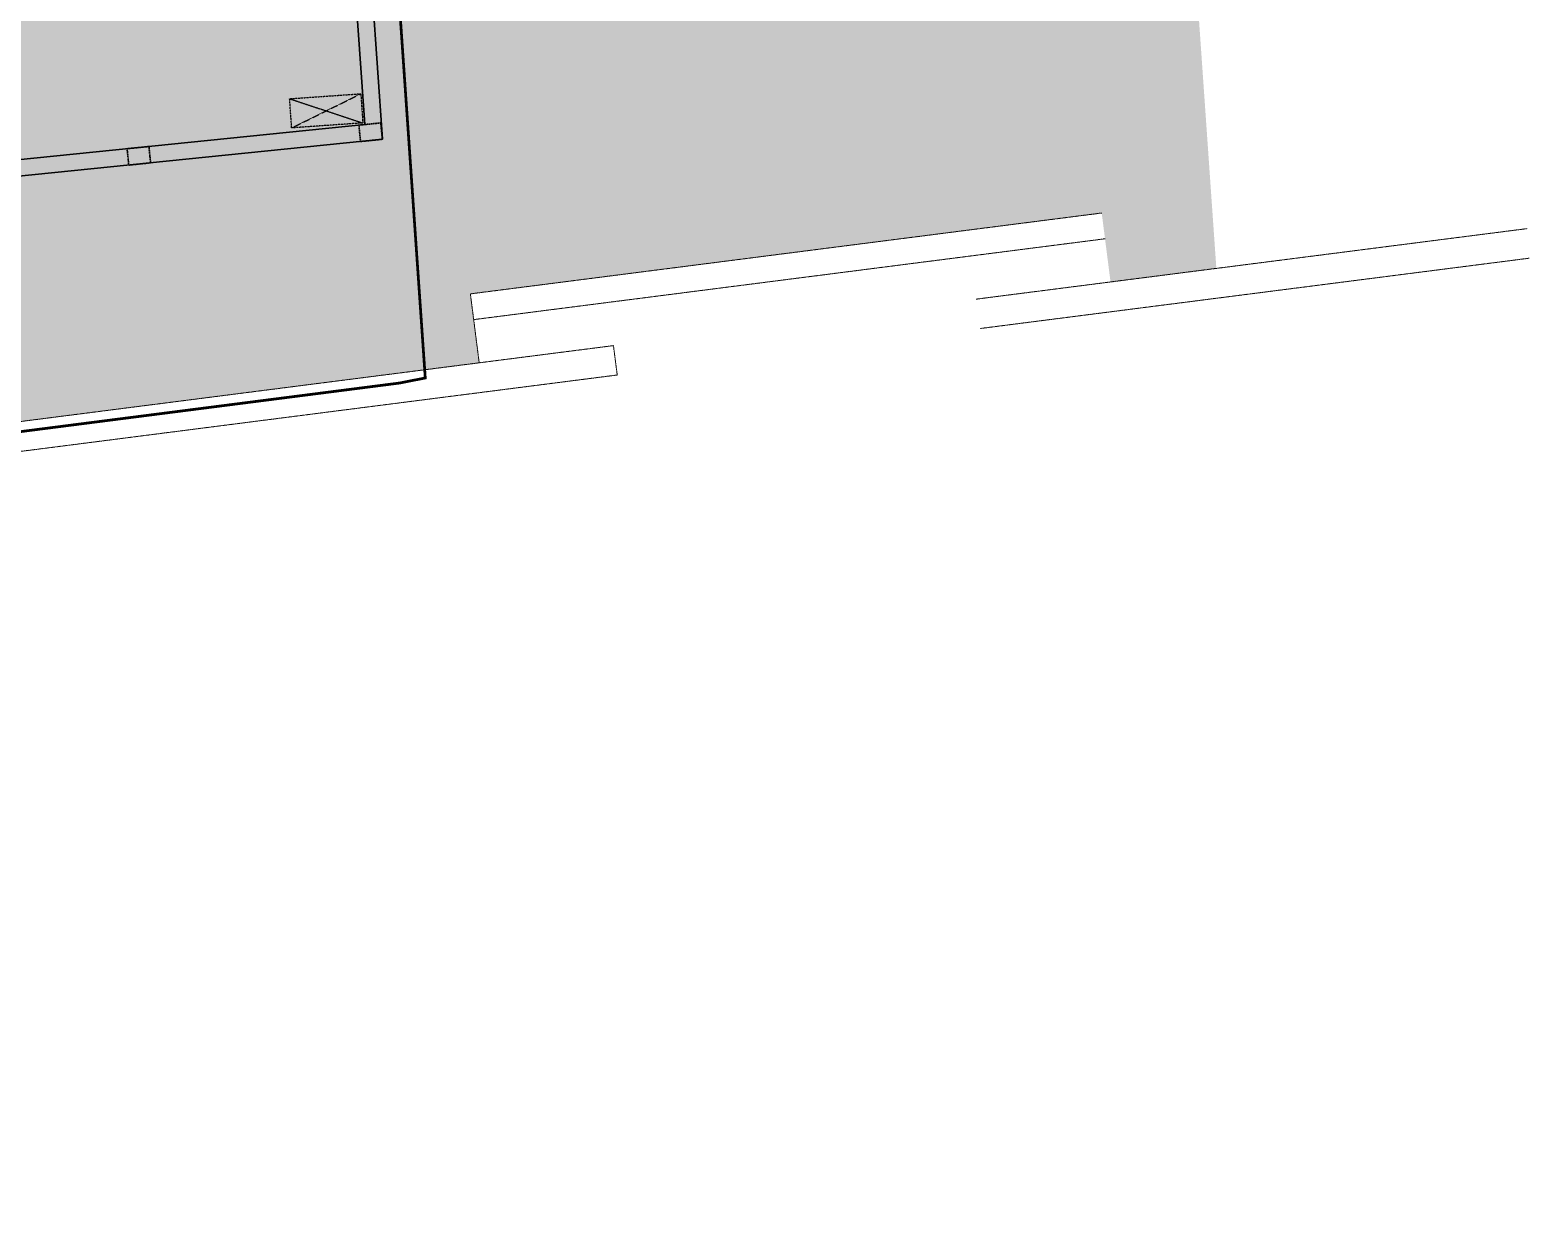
# Model space of a CAD drawing. Header units: millimetres. Extents: x 834311283 to 834708468, y 817882832 to 818197366.
# Drawn here: x 834626509 to 834708468, y 817886437 to 817950905 of the extents above; entities that cross this region are included whole.
import ezdxf

# ---------------------------------------------------------------- set-up
doc = ezdxf.new("R2010")
doc.units = ezdxf.units.MM
doc.header["$LTSCALE"] = 3
for name, pattern in [('3A61X-MSFP-P-CW1$0$HIDDEN', [0.375, 0.25, -0.125]), ('CENTER', [2, 1.25, -0.25, 0.25, -0.25]), ('DASHDOT', [1, 0.5, -0.25, 0, -0.25]), ('DASHED', [0.75, 0.5, -0.25])]:
    doc.linetypes.add(name, pattern=pattern)
for name, color, linetype in [('22INWA-a', 6, 'CENTER'), ('A-BS -DOTTED', 251, 'DASHED'), ('UAJ-00XREF', 7, 'Continuous')]:
    doc.layers.add(name, color=color, linetype=linetype)
for name, color, linetype, lineweight in [('Hatch (LTC&CB)', 252, 'Continuous', 35), ('UAJ-23FLOR-a', 1, 'Continuous', 13), ('UAJ-23FLOR-h', 251, 'Continuous', 9), ('UAJ-28STRU', 6, 'Continuous', 35)]:
    doc.layers.add(name, color=color, linetype=linetype, lineweight=lineweight)

# ---------------------------------------------------------------- blocks, each defined once
blk = doc.blocks.new('GBP-LB02_LEV-6.53')
at = {"layer": 'UAJ-23FLOR-h'}
h = blk.add_hatch(dxfattribs=at)
h.set_pattern_fill('EARTH', color=256, scale=180, angle=45)
h.set_pattern_definition([(48.99891, (833819452.5, 817786003.4), (-112.7269, 1612.5107), [1143, -1143]), (48.99891, (833819129, 817786284.6), (-112.7269, 1612.5107), [1143, -1143]), (48.99891, (833818805.5, 817786565.8), (-112.7269, 1612.5107), [1143, -1143]), (138.99891, (833818791.4, 817786767.3), (-1612.5107, -112.7269), [1143, -1143]), (138.99891, (833819072.6, 817787090.8), (-1612.5107, -112.7269), [1143, -1143]), (138.99891, (833819353.8, 817787414.3), (-1612.5107, -112.7269), [1143, -1143])])
h.paths.add_polyline_path([(834607546, 818192774), (834673233, 818197366), (834691374, 817937869), (834685588, 817937128), (834685106, 817940897), (834650588, 817936476), (834651070, 817932707), (834551919, 817920009), (834482027, 817893355), (834383076, 817886437), (834441506, 817949096), (834458454, 817967379), (834478638, 817989842), (834483448, 817995421), (834489787, 818002934), (834500656, 818016266), (834508244, 818025930), (834515684, 818035708), (834523692, 818046596), (834532219, 818058624), (834546606, 818080042), (834556457, 818095618), (834568418, 818115665), (834578622, 818133891), (834588349, 818152374), (834599173, 818174435)])
h.paths.add_polyline_path([(834640305, 818055633), (834646291, 818056052), (834642792, 818105911), (834636807, 818105492), (834634252, 818142031), (834610016, 818140337), (834609788, 818143597), (834587769, 818140310), (834567221, 818104370), (834565437, 818101393), (834564610, 818100024), (834562785, 818096939), (834556654, 818087091), (834555720, 818085607), (834554860, 818084258), (834550876, 818078006), (834545205, 818069586), (834542258, 818065226), (834541363, 818063900), (834537651, 818058369), (834531078, 818048811), (834524249, 818039614), (834520785, 818034889), (834515055, 818027076), (834507324, 818017200), (834503054, 818011762), (834508702, 817930984), (834535272, 817933687), (834599035, 817940173), (834631909, 817943517), (834645776, 817944928), (834645137, 817954063), (834645033, 817955560), (834644308, 817965929), (834644203, 817967425), (834643506, 817977407), (834643401, 817978903), (834642524, 817991453), (834642419, 817992949), (834641155, 818011284), (834643399, 818011441)], flags=16)
h.paths.add_polyline_path([(834450838, 817950882), (834498826, 817954237), (834500065, 817936520), (834506621, 817936978), (834507095, 817930195), (834500539, 817929736), (834500559, 817929437), (834452572, 817926082)], flags=16)
at = {"layer": '22INWA-a', "ltscale": 5, "const_width": 150, "flags": 128}
blk.add_lwpolyline([(834645624, 817967960), (834644172, 817967858), (834645624, 817967960), (834648121, 817931878), (834646733, 817931603), (834552250, 817919488), (834509654, 817903227), (834507746, 817930532), (834507053, 817930191), (834506409, 817939427), (834506941, 817942059), (834506555, 817947692), (834505863, 817948023), (834505847, 817948251), (834505599, 817948364), (834505473, 817950168), (834505257, 817950153), (834503846, 817970337), (834505017, 817969582), (834498684, 818060200), (834497756, 818060135), (834497156, 818068720), (834498083, 818068785), (834495159, 818110627), (834494231, 818110562), (834492880, 818129893), (834493808, 818129958), (834493651, 818132199), (834495221, 818132309), (834492443, 818172005), (834498761, 818180933, 0.103945), (834533697, 818164791, 0.028149), (834560518, 818159716), (834570883, 818156560, 0.012181), (834580152, 818154030, 0.011817), (834589680, 818153626, 0.018959), (834627610, 818154460), (834630540, 818155389), (834633308, 818155581), (834636813, 818105510), (834642798, 818105929), (834646290, 818056051), (834640304, 818055632), (834643398, 818011440), (834641154, 818011283), (834643400, 817979197), (834644172, 817967858)], format="xyb", close=True, dxfattribs=at)
at = {"layer": 'A-BS -DOTTED'}
for p, q in [((834640817, 817945550), (834644595, 817947418)), ((834640705, 817947146), (834644707, 817945822))]:
    blk.add_line(p, q, dxfattribs=at)
at = {"layer": 'A-BS -DOTTED', "elevation": 0}
blk.add_lwpolyline([(834640705, 817947146), (834644595, 817947418), (834644707, 817945822), (834640817, 817945550)], close=True, dxfattribs=at)
at = {"layer": 'UAJ-23FLOR-a', "linetype": 'DASHDOT', "ltscale": 10}
for points in [[(834685106, 817940897), (834650588, 817936476)], [(834708355, 817940043), (834678248, 817936188)], [(834685286, 817939488), (834650768, 817935068)], [(834708468, 817938425), (834678454, 817934581)], [(834650588, 817936476), (834651070, 817932707)], [(834658410, 817933647), (834575813, 817923069)], [(834658616, 817932040), (834658410, 817933647)], [(834658616, 817932040), (834575926, 817921450)]]:
    blk.add_lwpolyline(points, dxfattribs=at)
blk = doc.blocks.new('GBP-STR-B02-L1')
at = {"layer": 'UAJ-28STRU'}
for points in [[(834536347, 818056474), (834532382, 818050706), (834515006, 818027008), (834503078, 818011765), (834508702, 817930984), (834645776, 817944928), (834641138, 818011268), (834643382, 818011425), (834640293, 818055614), (834646279, 818056033), (834642792, 818105911), (834636806, 818105492), (834634252, 818142031), (834610016, 818140337), (834609788, 818143597), (834587769, 818140310), (834579234, 818125278), (834567221, 818104370), (834566712, 818103505), (834561579, 818095002), (834556163, 818086302), (834550876, 818078006), (834550325, 818077167), (834536346, 818056473)], [(834504287, 818007379), (834509535, 817931974), (834644817, 817945735), (834644240, 817954001)]]:
    blk.add_lwpolyline(points, dxfattribs=at)
at = {"layer": 'UAJ-28STRU', "linetype": '3A61X-MSFP-P-CW1$0$HIDDEN', "ltscale": 20, "elevation": 0}
for points in [[(834644491, 817945702), (834645685, 817945823), (834645776, 817944928), (834644582, 817944806)], [(834631818, 817944413), (834633012, 817944534), (834633103, 817943639), (834631909, 817943517)]]:
    blk.add_lwpolyline(points, close=True, dxfattribs=at)

msp = doc.modelspace()

# ---------------------------------------------------------------- hatches: boundary and pattern name
at = {"layer": 'Hatch (LTC&CB)'}
h = msp.add_hatch(color=256, dxfattribs=at)
h.dxf.hatch_style = 1
h.paths.add_polyline_path([(834559573, 818078678), (834559695, 818078866), (834553942, 818082817), (834550876, 818078006), (834545205, 818069586), (834541363, 818063900), (834537651, 818058369), (834531077, 818048811), (834524250, 818039614), (834520785, 818034889), (834514978, 818026972), (834507324, 818017201), (834503054, 818011762), (834508702, 817930984), (834645776, 817944928), (834645087, 817954781), (834632967, 817953934), (834631478, 817953723), (834621964, 817953058), (834621522, 817959379), (834622806, 817959468), (834618963, 818014436), (834612647, 818019927), (834608844, 818019662), (834608946, 818018195), (834608677, 818018177), (834608902, 818014954), (834601170, 818014414), (834600937, 818017756), (834599410, 818017649), (834599320, 818018971), (834594177, 818018611), (834593967, 818021624), (834594708, 818021676), (834594587, 818023403), (834592085, 818023228), (834592547, 818016618), (834580104, 818015748), (834579617, 818022703), (834578993, 818022660), (834577314, 818046679), (834552648, 818044954), (834552164, 818051887), (834556025, 818052157), (834555752, 818056051), (834562551, 818056526), (834562440, 818058112), (834556519, 818057698), (834555495, 818072358)])

# ---------------------------------------------------------------- block references
at = {"layer": 'UAJ-00XREF'}
for name in ['GBP-LB02_LEV-6.53', 'GBP-STR-B02-L1']:
    msp.add_blockref(name, (0, 0), dxfattribs=at)

doc.saveas('drawing.dxf')
